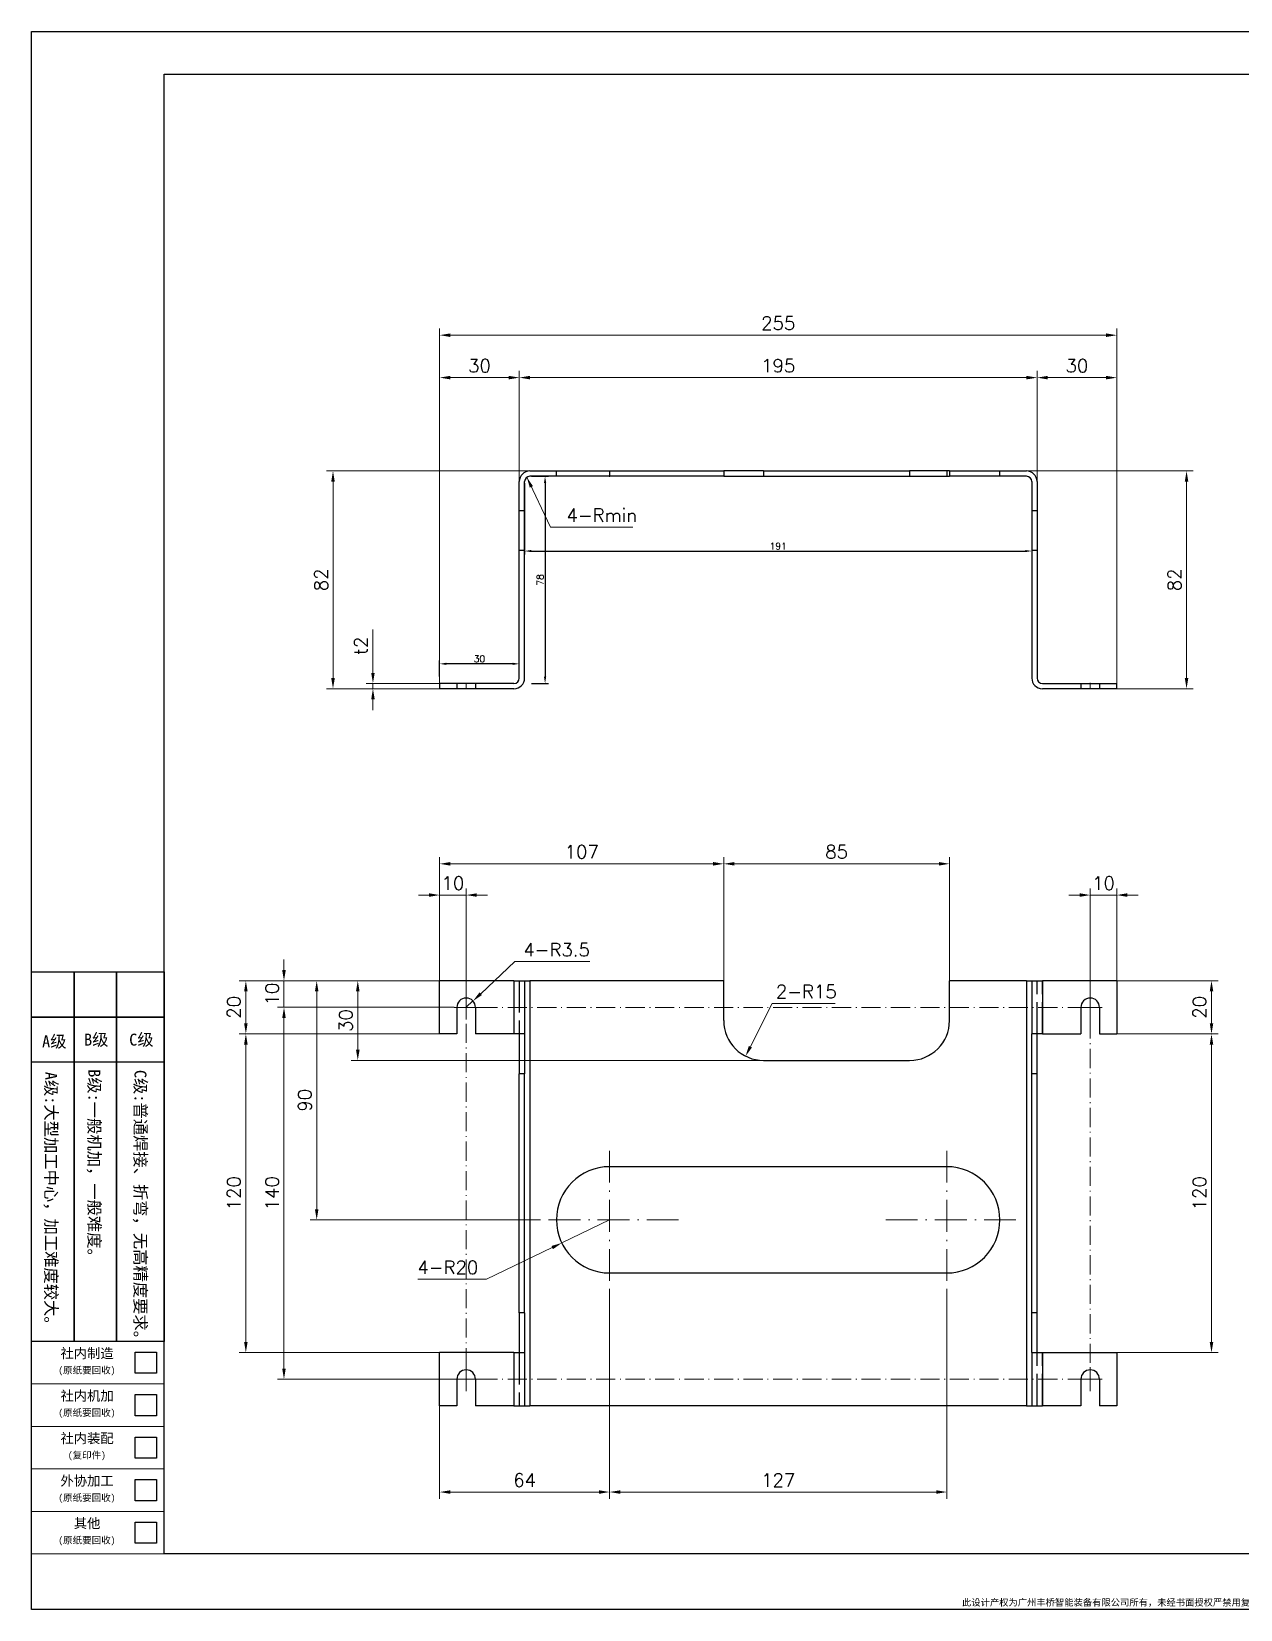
# Model space of a CAD drawing. Header units: millimetres. Extents: x -162325 to -83245, y 277409 to 326486.
# Drawn here: x -162325 to -161870, y 298335 to 298929 of the extents above; entities that cross this region are included whole.
import ezdxf
from ezdxf.enums import TextEntityAlignment as Align

# ---------------------------------------------------------------- set-up
doc = ezdxf.new("R2010")
doc.units = ezdxf.units.MM
for name, pattern in [('CENTER2', [28.575, 19.05, -3.175, 3.175, -3.175]), ('DASHDOT', [18.5, 12, -3, 0.5, -3]), ('DASHED', [15, 12, -3]), ('DASHED2', [9.525, 6.35, -3.175])]:
    doc.linetypes.add(name, pattern=pattern)
for name, color, linetype, lineweight in [('A3', 3, 'Continuous', 20), ('中心线', 2, 'CENTER2', 13), ('图框', 7, 'Continuous', 20), ('尺寸线', 3, 'Continuous', 13), ('文字', 1, 'Continuous', 13), ('细实线', 4, 'Continuous', 25), ('虚线', 2, 'DASHED2', 25)]:
    doc.layers.add(name, color=color, linetype=linetype, lineweight=lineweight)
doc.styles.add('CH-1', font='')
doc.styles.get("Standard").update_dxf_attribs({"font": 'txt', "bigfont": 'gbcbig.shx'})
doc.styles.get('CH-1').set_extended_font_data('SimSun')
doc.dimstyles.new('ISO-25', dxfattribs={"dimtxt": 2.5, "dimasz": 2.5, "dimexe": 1.25, "dimexo": 0.625, "dimtad": 1, "dimtxsty": 'Standard', "dimcen": 2.5, "dimadec": 0, "dimazin": 0, "dimtfac": 1, "dimtmove": 0, "dimatfit": 3, "dimfxl": 0, "dimarcsym": 0})
doc.dimstyles.new('副本02', dxfattribs={"dimscale": 2, "dimtxt": 2.5, "dimasz": 2, "dimexe": 1.25, "dimexo": 0, "dimgap": 1, "dimtad": 1, "dimdsep": 46, "dimtxsty": 'Standard', "dimcen": 0.5, "dimclrd": 3, "dimclre": 3, "dimclrt": 1, "dimadec": 1, "dimazin": 2, "dimtfac": 1, "dimtmove": 0, "dimatfit": 3, "dimfxl": 0, "dimtolj": 1, "dimlwd": -1, "dimlwe": -1, "dimarcsym": 0})
doc.dimstyles.new('副本02$0', dxfattribs={"dimscale": 2, "dimtxt": 2.5, "dimasz": 2, "dimexe": 1.25, "dimexo": 0, "dimgap": 1, "dimtad": 1, "dimdsep": 46, "dimtxsty": 'Standard', "dimcen": 0.5, "dimclrd": 3, "dimclre": 3, "dimclrt": 1, "dimadec": 1, "dimazin": 2, "dimtfac": 1, "dimtmove": 0, "dimatfit": 3, "dimfxl": 0, "dimtolj": 1, "dimlwd": -1, "dimlwe": -1, "dimarcsym": 0})
doc.dimstyles.new('副本02$4', dxfattribs={"dimscale": 2, "dimtxt": 2.5, "dimasz": 2, "dimexe": 1.25, "dimexo": 0, "dimgap": 1, "dimtad": 1, "dimtih": 1, "dimtoh": 1, "dimdsep": 46, "dimtxsty": 'Standard', "dimcen": 0.5, "dimclrd": 3, "dimclre": 3, "dimclrt": 1, "dimadec": 1, "dimazin": 2, "dimtfac": 1, "dimtmove": 0, "dimatfit": 3, "dimfxl": 0, "dimtolj": 1, "dimlwd": -1, "dimlwe": -1, "dimarcsym": 0})

# ---------------------------------------------------------------- blocks, each defined once
blk = doc.blocks.new('A$C2CD672AE')
for p, q in [((-218.5, -289), (-218.5, 8)), ((-218.5, 8), (201.5, 8)), ((201.5, 8), (201.5, -289)), ((-193.5, 0), (193.5, 0)), ((-193.5, -278.55), (-193.5, 0)), ((69.95, -16.21), (69.95, 0)), ((69.95, 0), (181.5, 0)), ((69.95, 0), (181.5, 0)), ((69.95, 0), (181.5, 0)), ((69.95, 0), (181.5, 0)), ((75.02, 0), (75.02, -16.21)), ((154.5, 0), (154.5, -16.21)), ((154.5, 0), (154.5, -16.21)), ((154.5, 0), (154.5, -16.21)), ((154.5, 0), (154.5, -16.21)), ((154.5, 0), (154.5, -16.21)), ((169.5, 0), (169.5, -16.21)), ((169.5, 0), (169.5, -16.21)), ((169.5, 0), (169.5, -16.21)), ((169.5, 0), (169.5, -16.21)), ((169.5, 0), (169.5, -16.21)), ((181.5, 0), (181.5, -16.21)), ((181.5, 0), (181.5, -16.21)), ((181.5, 0), (181.5, -16.21)), ((181.5, 0), (181.5, -16.21)), ((181.5, 0), (181.5, -16.21)), ((193.5, 0), (193.5, -278.55)), ((69.95, -11.14), (72.49, -6.07)), ((69.95, -6.07), (181.5, -6.07)), ((69.95, -6.07), (181.5, -6.07)), ((69.95, -6.07), (181.5, -6.07)), ((69.95, -6.07), (181.5, -6.07)), ((72.49, -6.07), (75.02, -11.14)), ((181.5, -6.07), (193.5, -6.07)), ((181.5, -6.07), (193.5, -6.07)), ((181.5, -6.07), (193.5, -6.07)), ((181.5, -6.07), (193.5, -6.07)), ((69.95, -16.21), (72.49, -11.14)), ((69.95, -11.14), (181.5, -11.14)), ((69.95, -11.14), (181.5, -11.14)), ((69.95, -11.14), (181.5, -11.14)), ((69.95, -11.14), (181.5, -11.14)), ((72.49, -11.14), (75.02, -16.21)), ((69.95, -16.21), (193.5, -16.21)), ((193.5, -16.21), (69.95, -16.21)), ((69.95, -16.21), (193.5, -16.21)), ((193.5, -278.55), (-193.5, -278.55)), ((201.5, -289), (-218.5, -289))]:
    blk.add_line(p, q)
at = {"style": 'CH-1'}
for s, height, p in [('No.', 1.775, (72.85, -3.33)), ('设 变 内 容', 1.775, (116.34, -1.91)), ('日 期', 1.775, (161.67, -2.16)), ('变更者', 1.775, (175.88, -2.16)), ('锐角除去', 1.775, (187.88, -1.63)), ('REVISION', 1.775, (116.61, -4.62)), ('DATE', 1.775, (162.09, -4.87)), ('REVR', 1.775, (176.3, -4.87)), ('1', 2.03, (72.4, -8.84)), ('C0.5', 1.775, (187.88, -11.03)), ('2', 2.03, (72.4, -14.39))]:
    blk.add_text(s, height=height, dxfattribs=at).set_placement(p, align=Align.MIDDLE)
at = {"style": 'CH-1', "width": 0.7}
blk.add_text('ACUTE ANGLE', height=1.7746, dxfattribs=at).set_placement((187.88, -4.69), align=Align.MIDDLE)
at = {"char_height": 1.25}
for s, insert, width, attachment_point in [('{\\Ftxt,@extfont2|c134;FQM-ER-GL-90A(A3)}', (183.75, 6), 39, 5), ('{\\fSimSun|b1|i0|c134|p2;此设计产权为广州丰桥智能装备有限公司所有，未经书面授权严禁用复制、拍照等方式向第三方泄露，违者必究!}', (0, -288.5), 387, 8)]:
    blk.add_mtext(s, dxfattribs=dict(at, insert=insert, width=width, attachment_point=attachment_point))
blk = doc.blocks.new('fenlei')
at = {"layer": '图框'}
for points in [[(-25, 32), (0, 32), (0, 40), (-25, 40)], [(-25, 24), (0, 24), (0, 32), (-25, 32)], [(-25, 16), (0, 16), (0, 24), (-25, 24)], [(-25, 8), (0, 8), (0, 16), (-25, 16)], [(-25, 0), (0, 0), (0, 8), (-25, 8)]]:
    blk.add_lwpolyline(points, close=True, dxfattribs=at)
at = {"layer": '细实线'}
for points in [[(-5.5, 38), (-1.5, 38), (-1.5, 34), (-5.5, 34)], [(-5.5, 30), (-1.5, 30), (-1.5, 26), (-5.5, 26)], [(-5.5, 22), (-1.5, 22), (-1.5, 18), (-5.5, 18)], [(-5.5, 14), (-1.5, 14), (-1.5, 10), (-5.5, 10)], [(-5.5, 6), (-1.5, 6), (-1.5, 2), (-5.5, 2)]]:
    blk.add_lwpolyline(points, close=True, dxfattribs=at)
at = {"style": 'CH-1'}
for s, height, p in [('社内制造', 1.836, (-14.54, 37.8)), ('(原纸要回收)', 1.285, (-14.58, 34.52)), ('社内机加', 1.836, (-14.54, 29.8)), ('(原纸要回收)', 1.285, (-14.58, 26.52)), ('社内装配', 1.836, (-14.54, 21.8)), ('(复印件)', 1.285, (-14.58, 18.52)), ('外协加工', 1.836, (-14.54, 13.8)), ('(原纸要回收)', 1.285, (-14.58, 10.52)), ('其他', 1.836, (-14.54, 5.8)), ('(原纸要回收)', 1.285, (-14.58, 2.52))]:
    blk.add_text(s, height=height, dxfattribs=at).set_placement(p, align=Align.MIDDLE)
blk = doc.blocks.new('机加分类')
at = {"layer": '细实线'}
for p, q in [((-94, -8.5), (-94, 0)), ((-94, 0), (-86, 0)), ((-86, -8.5), (-86, 0)), ((-86, 0), (-78, 0)), ((-86, 0), (-86, -8.5)), ((-78, -8.5), (-78, 0)), ((-78, 0), (-69, 0)), ((-78, 0), (-78, -8.5)), ((-69, 0), (-69, -8.5)), ((-86, -8.5), (-94, -8.5)), ((-94, -17), (-94, -8.5)), ((-94, -8.5), (-86, -8.5)), ((-78, -8.5), (-86, -8.5)), ((-86, -17), (-86, -8.5)), ((-86, -8.5), (-78, -8.5)), ((-86, -8.5), (-86, -17)), ((-69, -8.5), (-78, -8.5)), ((-78, -17), (-78, -8.5)), ((-78, -8.5), (-69, -8.5)), ((-78, -8.5), (-78, -17)), ((-69, -8.5), (-69, -17)), ((-86, -17), (-94, -17)), ((-94, -69.55), (-94, -17)), ((-78, -17), (-86, -17)), ((-86, -69.55), (-86, -17)), ((-86, -17), (-86, -69.55)), ((-69, -17), (-78, -17)), ((-78, -69.55), (-78, -17)), ((-78, -17), (-78, -69.55)), ((-69, -17), (-69, -69.55)), ((-86, -69.55), (-94, -69.55)), ((-78, -69.55), (-86, -69.55)), ((-69, -69.55), (-78, -69.55))]:
    blk.add_line(p, q, dxfattribs=at)
at = {"layer": '文字', "color": 1, "linetype": 'Continuous', "style": 'CH-1'}
blk.add_text('A级', height=2.25, dxfattribs=at).set_placement((-89.72, -14.22, -250.08), align=Align.CENTER)
for s, p in [('B级', (-81.81, -12.71, -250.08)), ('C级', (-73.31, -12.71, -250.08))]:
    blk.add_text(s, height=2.25, dxfattribs=at).set_placement(p, align=Align.MIDDLE)
for s, p in [('A级:大型加工中心，加工难度较大。', (-90.3, -43.36)), ('B级:一般机加，一般难度。', (-82.16, -36.72)), ('C级:普通焊接、折弯，无高精度要求。', (-73.47, -44.53))]:
    blk.add_text(s, height=2.25, rotation=270, dxfattribs=at).set_placement(p, align=Align.MIDDLE)
blk = doc.blocks.new('1：1横')
for name, p in [('A$C2CD672AE', (-8412.44, 515.87)), ('机加分类', (-8536.94, 346.87)), ('fenlei', (-8605.94, 237.32))]:
    blk.add_blockref(name, p)
blk = doc.blocks.new('*D59')
at = {"layer": 'Defpoints', "color": 0, "transparency": 16777216}
for p in [(-162211.9, 298763.78), (-162137.74, 298763.78), (-162171.74, 298681.78)]:
    blk.add_point(p, dxfattribs=at)
at = {"layer": '尺寸线', "color": 3, "transparency": 16777216}
for p, q in [((-162137.74, 298763.78), (-162214.4, 298763.78)), ((-162211.9, 298685.78), (-162211.9, 298759.78)), ((-162171.74, 298681.78), (-162214.4, 298681.78))]:
    blk.add_line(p, q, dxfattribs=at)
for points in [[(-162212.57, 298759.78), (-162211.23, 298759.78), (-162211.9, 298763.78)], [(-162212.57, 298685.78), (-162211.23, 298685.78), (-162211.9, 298681.78)]]:
    blk.add_solid(points, dxfattribs=at)
at = {"layer": '尺寸线', "color": 1, "transparency": 16777216, "insert": (-162216.4, 298722.78), "char_height": 5, "attachment_point": 5, "rotation": 90}
blk.add_mtext('\\A1;82', dxfattribs=at)
blk = doc.blocks.new('*D60')
at = {"layer": 'Defpoints', "color": 0, "transparency": 16777216}
for p in [(-162141.74, 298798.91), (-162141.74, 298759.78), (-162171.74, 298683.78)]:
    blk.add_point(p, dxfattribs=at)
at = {"layer": '尺寸线', "color": 3, "transparency": 16777216}
for p, q in [((-162171.74, 298683.78), (-162171.74, 298801.41)), ((-162141.74, 298759.78), (-162141.74, 298801.41)), ((-162167.74, 298798.91), (-162145.74, 298798.91))]:
    blk.add_line(p, q, dxfattribs=at)
for points in [[(-162167.74, 298799.58), (-162167.74, 298798.25), (-162171.74, 298798.91)], [(-162145.74, 298799.58), (-162145.74, 298798.25), (-162141.74, 298798.91)]]:
    blk.add_solid(points, dxfattribs=at)
at = {"layer": '尺寸线', "color": 1, "transparency": 16777216, "insert": (-162156.74, 298803.41), "char_height": 5, "attachment_point": 5}
blk.add_mtext('\\A1;30', dxfattribs=at)
blk = doc.blocks.new('*D61')
at = {"layer": 'Defpoints', "color": 0, "transparency": 16777216}
for p in [(-161946.74, 298798.91), (-162141.74, 298759.78), (-161946.74, 298759.78)]:
    blk.add_point(p, dxfattribs=at)
at = {"layer": '尺寸线', "color": 3, "transparency": 16777216}
for p, q in [((-162141.74, 298759.78), (-162141.74, 298801.41)), ((-161946.74, 298759.78), (-161946.74, 298801.41)), ((-162137.74, 298798.91), (-161950.74, 298798.91))]:
    blk.add_line(p, q, dxfattribs=at)
for points in [[(-162137.74, 298799.58), (-162137.74, 298798.25), (-162141.74, 298798.91)], [(-161950.74, 298799.58), (-161950.74, 298798.25), (-161946.74, 298798.91)]]:
    blk.add_solid(points, dxfattribs=at)
at = {"layer": '尺寸线', "color": 1, "transparency": 16777216, "insert": (-162044.24, 298803.41), "char_height": 5, "attachment_point": 5}
blk.add_mtext('\\A1;195', dxfattribs=at)
blk = doc.blocks.new('*D62')
at = {"layer": 'Defpoints', "color": 0, "transparency": 16777216}
for p in [(-161916.74, 298798.91), (-161946.74, 298759.78), (-161916.74, 298683.78)]:
    blk.add_point(p, dxfattribs=at)
at = {"layer": '尺寸线', "color": 3, "transparency": 16777216}
for p, q in [((-161946.74, 298759.78), (-161946.74, 298801.41)), ((-161916.74, 298683.78), (-161916.74, 298801.41)), ((-161942.74, 298798.91), (-161920.74, 298798.91))]:
    blk.add_line(p, q, dxfattribs=at)
for points in [[(-161942.74, 298799.58), (-161942.74, 298798.25), (-161946.74, 298798.91)], [(-161920.74, 298799.58), (-161920.74, 298798.25), (-161916.74, 298798.91)]]:
    blk.add_solid(points, dxfattribs=at)
at = {"layer": '尺寸线', "color": 1, "transparency": 16777216, "insert": (-161931.74, 298803.41), "char_height": 5, "attachment_point": 5}
blk.add_mtext('\\A1;30', dxfattribs=at)
blk = doc.blocks.new('*D63')
at = {"layer": 'Defpoints', "color": 0, "transparency": 16777216}
for p in [(-161950.74, 298763.78), (-161916.74, 298681.78), (-161890.46, 298681.78)]:
    blk.add_point(p, dxfattribs=at)
at = {"layer": '尺寸线', "color": 3, "transparency": 16777216}
for p, q in [((-161950.74, 298763.78), (-161887.96, 298763.78)), ((-161890.46, 298759.78), (-161890.46, 298685.78)), ((-161916.74, 298681.78), (-161887.96, 298681.78))]:
    blk.add_line(p, q, dxfattribs=at)
for points in [[(-161891.13, 298759.78), (-161889.8, 298759.78), (-161890.46, 298763.78)], [(-161891.13, 298685.78), (-161889.8, 298685.78), (-161890.46, 298681.78)]]:
    blk.add_solid(points, dxfattribs=at)
at = {"layer": '尺寸线', "color": 1, "transparency": 16777216, "insert": (-161894.96, 298722.78), "char_height": 5, "attachment_point": 5, "rotation": 90}
blk.add_mtext('\\A1;82', dxfattribs=at)
blk = doc.blocks.new('*D64')
at = {"layer": 'Defpoints', "color": 0, "transparency": 16777216}
for p in [(-162196.86, 298683.78), (-162171.74, 298683.78), (-162171.74, 298681.78)]:
    blk.add_point(p, dxfattribs=at)
at = {"layer": '尺寸线', "color": 3, "transparency": 16777216}
for p, q in [((-162196.86, 298687.78), (-162196.86, 298704.11)), ((-162171.74, 298683.78), (-162199.36, 298683.78)), ((-162171.74, 298681.78), (-162199.36, 298681.78)), ((-162196.86, 298681.78), (-162196.86, 298683.78)), ((-162196.86, 298677.78), (-162196.86, 298673.78))]:
    blk.add_line(p, q, dxfattribs=at)
for points in [[(-162197.52, 298687.78), (-162196.19, 298687.78), (-162196.86, 298683.78)], [(-162197.52, 298677.78), (-162196.19, 298677.78), (-162196.86, 298681.78)]]:
    blk.add_solid(points, dxfattribs=at)
at = {"layer": '尺寸线', "color": 1, "transparency": 16777216, "insert": (-162201.36, 298697.95), "char_height": 5, "attachment_point": 5, "rotation": 90}
blk.add_mtext('\\A1;t2', dxfattribs=at)
blk = doc.blocks.new('*D68')
at = {"layer": 'Defpoints', "color": 0, "transparency": 16777216}
for p in [(-161916.74, 298814.89), (-162171.74, 298683.78), (-161916.74, 298683.78)]:
    blk.add_point(p, dxfattribs=at)
at = {"layer": '尺寸线', "color": 3, "transparency": 16777216}
for p, q in [((-162171.74, 298683.78), (-162171.74, 298817.39)), ((-162167.74, 298814.89), (-161920.74, 298814.89)), ((-161916.74, 298683.78), (-161916.74, 298817.39))]:
    blk.add_line(p, q, dxfattribs=at)
for points in [[(-162167.74, 298815.55), (-162167.74, 298814.22), (-162171.74, 298814.89)], [(-161920.74, 298815.55), (-161920.74, 298814.22), (-161916.74, 298814.89)]]:
    blk.add_solid(points, dxfattribs=at)
at = {"layer": '尺寸线', "color": 1, "transparency": 16777216, "insert": (-162044.24, 298819.39), "char_height": 5, "attachment_point": 5}
blk.add_mtext('\\A1;255', dxfattribs=at)
blk = doc.blocks.new('*D71')
at = {"layer": 'Defpoints', "color": 0, "transparency": 16777216}
for p in [(-162244.72, 298571.86), (-162171.74, 298571.86), (-162171.74, 298551.86)]:
    blk.add_point(p, dxfattribs=at)
at = {"layer": '尺寸线', "color": 3, "transparency": 16777216}
for p, q in [((-162171.74, 298571.86), (-162247.22, 298571.86)), ((-162244.72, 298555.86), (-162244.72, 298567.86)), ((-162171.74, 298551.86), (-162247.22, 298551.86))]:
    blk.add_line(p, q, dxfattribs=at)
for points in [[(-162245.38, 298567.86), (-162244.05, 298567.86), (-162244.72, 298571.86)], [(-162245.38, 298555.86), (-162244.05, 298555.86), (-162244.72, 298551.86)]]:
    blk.add_solid(points, dxfattribs=at)
at = {"layer": '尺寸线', "color": 1, "transparency": 16777216, "insert": (-162249.22, 298561.86), "char_height": 5, "attachment_point": 5, "rotation": 90}
blk.add_mtext('\\A1;20', dxfattribs=at)
blk = doc.blocks.new('*D72')
at = {"layer": 'Defpoints', "color": 0, "transparency": 16777216}
for p in [(-162171.74, 298551.86), (-162244.72, 298431.86), (-162171.74, 298431.86)]:
    blk.add_point(p, dxfattribs=at)
at = {"layer": '尺寸线', "color": 3, "transparency": 16777216}
for p, q in [((-162171.74, 298551.86), (-162247.22, 298551.86)), ((-162244.72, 298547.86), (-162244.72, 298435.86)), ((-162171.74, 298431.86), (-162247.22, 298431.86))]:
    blk.add_line(p, q, dxfattribs=at)
for points in [[(-162245.38, 298547.86), (-162244.05, 298547.86), (-162244.72, 298551.86)], [(-162245.38, 298435.86), (-162244.05, 298435.86), (-162244.72, 298431.86)]]:
    blk.add_solid(points, dxfattribs=at)
at = {"layer": '尺寸线', "color": 1, "transparency": 16777216, "insert": (-162249.22, 298491.86), "char_height": 5, "attachment_point": 5, "rotation": 90}
blk.add_mtext('\\A1;120', dxfattribs=at)
blk = doc.blocks.new('*D73')
at = {"layer": 'Defpoints', "color": 0, "transparency": 16777216}
for p in [(-161916.74, 298571.86), (-161881.07, 298571.86), (-161916.74, 298551.86)]:
    blk.add_point(p, dxfattribs=at)
at = {"layer": '尺寸线', "color": 3, "transparency": 16777216}
for p, q in [((-161916.74, 298571.86), (-161878.57, 298571.86)), ((-161881.07, 298555.86), (-161881.07, 298567.86)), ((-161916.74, 298551.86), (-161878.57, 298551.86))]:
    blk.add_line(p, q, dxfattribs=at)
for points in [[(-161881.73, 298567.86), (-161880.4, 298567.86), (-161881.07, 298571.86)], [(-161881.73, 298555.86), (-161880.4, 298555.86), (-161881.07, 298551.86)]]:
    blk.add_solid(points, dxfattribs=at)
at = {"layer": '尺寸线', "color": 1, "transparency": 16777216, "insert": (-161885.57, 298561.86), "char_height": 5, "attachment_point": 5, "rotation": 90}
blk.add_mtext('\\A1;20', dxfattribs=at)
blk = doc.blocks.new('*D74')
at = {"layer": 'Defpoints', "color": 0, "transparency": 16777216}
for p in [(-161916.74, 298551.86), (-161916.74, 298431.86), (-161881.07, 298431.86)]:
    blk.add_point(p, dxfattribs=at)
at = {"layer": '尺寸线', "color": 3, "transparency": 16777216}
for p, q in [((-161916.74, 298551.86), (-161878.57, 298551.86)), ((-161881.07, 298547.86), (-161881.07, 298435.86)), ((-161916.74, 298431.86), (-161878.57, 298431.86))]:
    blk.add_line(p, q, dxfattribs=at)
for points in [[(-161881.73, 298547.86), (-161880.4, 298547.86), (-161881.07, 298551.86)], [(-161881.73, 298435.86), (-161880.4, 298435.86), (-161881.07, 298431.86)]]:
    blk.add_solid(points, dxfattribs=at)
at = {"layer": '尺寸线', "color": 1, "transparency": 16777216, "insert": (-161885.57, 298491.86), "char_height": 5, "attachment_point": 5, "rotation": 90}
blk.add_mtext('\\A1;120', dxfattribs=at)
blk = doc.blocks.new('*D75')
at = {"layer": 'Defpoints', "color": 0, "transparency": 16777216}
for p in [(-162064.74, 298615.88), (-162171.74, 298571.86), (-162064.74, 298571.86)]:
    blk.add_point(p, dxfattribs=at)
at = {"layer": '尺寸线', "color": 3, "transparency": 16777216}
for p, q in [((-162171.74, 298571.86), (-162171.74, 298618.38)), ((-162167.74, 298615.88), (-162068.74, 298615.88)), ((-162064.74, 298571.86), (-162064.74, 298618.38))]:
    blk.add_line(p, q, dxfattribs=at)
for points in [[(-162167.74, 298616.55), (-162167.74, 298615.22), (-162171.74, 298615.88)], [(-162068.74, 298616.55), (-162068.74, 298615.22), (-162064.74, 298615.88)]]:
    blk.add_solid(points, dxfattribs=at)
at = {"layer": '尺寸线', "color": 1, "transparency": 16777216, "insert": (-162118.24, 298620.38), "char_height": 5, "attachment_point": 5}
blk.add_mtext('\\A1;107', dxfattribs=at)
blk = doc.blocks.new('*D76')
at = {"layer": 'Defpoints', "color": 0, "transparency": 16777216}
for p in [(-161979.74, 298615.88), (-162064.74, 298571.86), (-161979.74, 298571.86)]:
    blk.add_point(p, dxfattribs=at)
at = {"layer": '尺寸线', "color": 3, "transparency": 16777216}
for p, q in [((-162064.74, 298571.86), (-162064.74, 298618.38)), ((-162060.74, 298615.88), (-161983.74, 298615.88)), ((-161979.74, 298571.86), (-161979.74, 298618.38))]:
    blk.add_line(p, q, dxfattribs=at)
for points in [[(-162060.74, 298616.55), (-162060.74, 298615.22), (-162064.74, 298615.88)], [(-161983.74, 298616.55), (-161983.74, 298615.22), (-161979.74, 298615.88)]]:
    blk.add_solid(points, dxfattribs=at)
at = {"layer": '尺寸线', "color": 1, "transparency": 16777216, "insert": (-162022.24, 298620.38), "char_height": 5, "attachment_point": 5}
blk.add_mtext('\\A1;85', dxfattribs=at)
blk = doc.blocks.new('*D77')
at = {"layer": 'Defpoints', "color": 0, "transparency": 16777216}
for p in [(-162171.74, 298571.86), (-162202.57, 298541.86), (-162049.74, 298541.86)]:
    blk.add_point(p, dxfattribs=at)
at = {"layer": '尺寸线', "color": 3, "transparency": 16777216}
for p, q in [((-162171.74, 298571.86), (-162205.07, 298571.86)), ((-162202.57, 298567.86), (-162202.57, 298545.86)), ((-162049.74, 298541.86), (-162205.07, 298541.86))]:
    blk.add_line(p, q, dxfattribs=at)
for points in [[(-162203.24, 298567.86), (-162201.9, 298567.86), (-162202.57, 298571.86)], [(-162203.24, 298545.86), (-162201.9, 298545.86), (-162202.57, 298541.86)]]:
    blk.add_solid(points, dxfattribs=at)
at = {"layer": '尺寸线', "color": 1, "transparency": 16777216, "insert": (-162207.07, 298556.86), "char_height": 5, "attachment_point": 5, "rotation": 90}
blk.add_mtext('\\A1;30', dxfattribs=at)
blk = doc.blocks.new('*D78')
at = {"layer": 'Defpoints', "color": 0, "transparency": 16777216}
for p in [(-162049.74, 298556.86), (-162056.53, 298543.48)]:
    blk.add_point(p, dxfattribs=at)
at = {"layer": '尺寸线', "color": 3, "transparency": 16777216}
for p, q in [((-162046.49, 298563.27), (-162054.72, 298547.05)), ((-162022.82, 298563.27), (-162046.49, 298563.27))]:
    blk.add_line(p, q, dxfattribs=at)
blk.add_solid([(-162055.31, 298547.35), (-162054.12, 298546.74), (-162056.53, 298543.48)], dxfattribs=at)
at = {"layer": '尺寸线', "color": 1, "transparency": 16777216, "insert": (-162033.66, 298567.77), "char_height": 5, "attachment_point": 5}
blk.add_mtext('\\A1;2-R15', dxfattribs=at)
blk = doc.blocks.new('*D79')
at = {"layer": 'Defpoints', "color": 0, "transparency": 16777216}
for p in [(-162107.74, 298481.86), (-162125.75, 298473.15)]:
    blk.add_point(p, dxfattribs=at)
at = {"layer": '尺寸线', "color": 3, "transparency": 16777216}
for p, q in [((-162107.74, 298481.86), (-162125.75, 298473.15)), ((-162154.08, 298459.47), (-162129.35, 298471.41)), ((-162179.9, 298459.47), (-162154.08, 298459.47))]:
    blk.add_line(p, q, dxfattribs=at)
blk.add_solid([(-162129.64, 298472.01), (-162129.06, 298470.81), (-162125.75, 298473.15)], dxfattribs=at)
at = {"layer": '尺寸线', "color": 1, "transparency": 16777216, "insert": (-162168.65, 298463.97), "char_height": 5, "attachment_point": 5}
blk.add_mtext('\\A1;4-R20', dxfattribs=at)
blk = doc.blocks.new('*D80')
at = {"layer": 'Defpoints', "color": 0, "transparency": 16777216}
for p in [(-162107.74, 298455.86), (-162171.74, 298411.86), (-162107.74, 298379.39)]:
    blk.add_point(p, dxfattribs=at)
at = {"layer": '尺寸线', "color": 3, "transparency": 16777216}
for p, q in [((-162107.74, 298455.86), (-162107.74, 298376.89)), ((-162171.74, 298411.86), (-162171.74, 298376.89)), ((-162167.74, 298379.39), (-162111.74, 298379.39))]:
    blk.add_line(p, q, dxfattribs=at)
for points in [[(-162167.74, 298380.05), (-162167.74, 298378.72), (-162171.74, 298379.39)], [(-162111.74, 298380.05), (-162111.74, 298378.72), (-162107.74, 298379.39)]]:
    blk.add_solid(points, dxfattribs=at)
at = {"layer": '尺寸线', "color": 1, "transparency": 16777216, "insert": (-162139.74, 298383.89), "char_height": 5, "attachment_point": 5}
blk.add_mtext('\\A1;64', dxfattribs=at)
blk = doc.blocks.new('*D81')
at = {"layer": 'Defpoints', "color": 0, "transparency": 16777216}
for p in [(-162107.74, 298455.86), (-161980.74, 298455.86), (-161980.74, 298379.39)]:
    blk.add_point(p, dxfattribs=at)
at = {"layer": '尺寸线', "color": 3, "transparency": 16777216}
for p, q in [((-162107.74, 298455.86), (-162107.74, 298376.89)), ((-161980.74, 298455.86), (-161980.74, 298376.89)), ((-162103.74, 298379.39), (-161984.74, 298379.39))]:
    blk.add_line(p, q, dxfattribs=at)
for points in [[(-162103.74, 298380.05), (-162103.74, 298378.72), (-162107.74, 298379.39)], [(-161984.74, 298380.05), (-161984.74, 298378.72), (-161980.74, 298379.39)]]:
    blk.add_solid(points, dxfattribs=at)
at = {"layer": '尺寸线', "color": 1, "transparency": 16777216, "insert": (-162044.24, 298383.89), "char_height": 5, "attachment_point": 5}
blk.add_mtext('\\A1;127', dxfattribs=at)
blk = doc.blocks.new('*D82')
at = {"layer": 'Defpoints', "color": 0, "transparency": 16777216}
for p in [(-162218.04, 298571.86), (-162171.74, 298571.86), (-162133.74, 298481.86)]:
    blk.add_point(p, dxfattribs=at)
at = {"layer": '尺寸线', "color": 3, "transparency": 16777216}
for p, q in [((-162171.74, 298571.86), (-162220.54, 298571.86)), ((-162218.04, 298485.86), (-162218.04, 298567.86)), ((-162133.74, 298481.86), (-162220.54, 298481.86))]:
    blk.add_line(p, q, dxfattribs=at)
for points in [[(-162218.71, 298567.86), (-162217.38, 298567.86), (-162218.04, 298571.86)], [(-162218.71, 298485.86), (-162217.38, 298485.86), (-162218.04, 298481.86)]]:
    blk.add_solid(points, dxfattribs=at)
at = {"layer": '尺寸线', "color": 1, "transparency": 16777216, "insert": (-162222.54, 298526.86), "char_height": 5, "attachment_point": 5, "rotation": 90}
blk.add_mtext('\\A1;90', dxfattribs=at)
blk = doc.blocks.new('*D83')
at = {"layer": 'Defpoints', "color": 0, "transparency": 16777216}
for p in [(-162230.36, 298571.86), (-162171.74, 298571.86), (-162166.29, 298561.86)]:
    blk.add_point(p, dxfattribs=at)
at = {"layer": '尺寸线', "color": 3, "transparency": 16777216}
for p, q in [((-162230.36, 298575.86), (-162230.36, 298579.86)), ((-162171.74, 298571.86), (-162232.86, 298571.86)), ((-162230.36, 298561.86), (-162230.36, 298571.86)), ((-162166.29, 298561.86), (-162232.86, 298561.86)), ((-162230.36, 298557.86), (-162230.36, 298553.86))]:
    blk.add_line(p, q, dxfattribs=at)
for points in [[(-162231.03, 298575.86), (-162229.7, 298575.86), (-162230.36, 298571.86)], [(-162231.03, 298557.86), (-162229.7, 298557.86), (-162230.36, 298561.86)]]:
    blk.add_solid(points, dxfattribs=at)
at = {"layer": '尺寸线', "color": 1, "transparency": 16777216, "insert": (-162234.86, 298566.86), "char_height": 5, "attachment_point": 5, "rotation": 90}
blk.add_mtext('\\A1;10', dxfattribs=at)
blk = doc.blocks.new('*D84')
at = {"layer": 'Defpoints', "color": 0, "transparency": 16777216}
for p in [(-162166.29, 298561.86), (-162230.36, 298421.86), (-162166.29, 298421.86)]:
    blk.add_point(p, dxfattribs=at)
at = {"layer": '尺寸线', "color": 3, "transparency": 16777216}
for p, q in [((-162166.29, 298561.86), (-162232.86, 298561.86)), ((-162230.36, 298557.86), (-162230.36, 298425.86)), ((-162166.29, 298421.86), (-162232.86, 298421.86))]:
    blk.add_line(p, q, dxfattribs=at)
for points in [[(-162231.03, 298557.86), (-162229.7, 298557.86), (-162230.36, 298561.86)], [(-162231.03, 298425.86), (-162229.7, 298425.86), (-162230.36, 298421.86)]]:
    blk.add_solid(points, dxfattribs=at)
at = {"layer": '尺寸线', "color": 1, "transparency": 16777216, "insert": (-162234.86, 298491.86), "char_height": 5, "attachment_point": 5, "rotation": 90}
blk.add_mtext('\\A1;140', dxfattribs=at)
blk = doc.blocks.new('*D85')
at = {"layer": 'Defpoints', "color": 0, "transparency": 16777216}
for p in [(-162161.74, 298604.12), (-162171.74, 298571.86), (-162161.74, 298566.41)]:
    blk.add_point(p, dxfattribs=at)
at = {"layer": '尺寸线', "color": 3, "transparency": 16777216}
for p, q in [((-162175.74, 298604.12), (-162179.74, 298604.12)), ((-162171.74, 298571.86), (-162171.74, 298606.62)), ((-162171.74, 298604.12), (-162161.74, 298604.12)), ((-162161.74, 298566.41), (-162161.74, 298606.62)), ((-162157.74, 298604.12), (-162153.74, 298604.12))]:
    blk.add_line(p, q, dxfattribs=at)
for points in [[(-162175.74, 298604.79), (-162175.74, 298603.46), (-162171.74, 298604.12)], [(-162157.74, 298604.79), (-162157.74, 298603.46), (-162161.74, 298604.12)]]:
    blk.add_solid(points, dxfattribs=at)
at = {"layer": '尺寸线', "color": 1, "transparency": 16777216, "insert": (-162166.74, 298608.62), "char_height": 5, "attachment_point": 5}
blk.add_mtext('\\A1;10', dxfattribs=at)
blk = doc.blocks.new('*D86')
at = {"layer": 'Defpoints', "color": 0, "transparency": 16777216}
for p in [(-161916.74, 298604.12), (-161916.74, 298571.86), (-161926.74, 298566.41)]:
    blk.add_point(p, dxfattribs=at)
at = {"layer": '尺寸线', "color": 3, "transparency": 16777216}
for p, q in [((-161930.74, 298604.12), (-161934.74, 298604.12)), ((-161926.74, 298566.41), (-161926.74, 298606.62)), ((-161926.74, 298604.12), (-161916.74, 298604.12)), ((-161916.74, 298571.86), (-161916.74, 298606.62)), ((-161912.74, 298604.12), (-161908.74, 298604.12))]:
    blk.add_line(p, q, dxfattribs=at)
for points in [[(-161930.74, 298604.79), (-161930.74, 298603.46), (-161926.74, 298604.12)], [(-161912.74, 298604.79), (-161912.74, 298603.46), (-161916.74, 298604.12)]]:
    blk.add_solid(points, dxfattribs=at)
at = {"layer": '尺寸线', "color": 1, "transparency": 16777216, "insert": (-161921.74, 298608.62), "char_height": 5, "attachment_point": 5}
blk.add_mtext('\\A1;10', dxfattribs=at)
blk = doc.blocks.new('*D87')
at = {"layer": 'Defpoints', "color": 0, "transparency": 16777216}
for p in [(-162159.19, 298564.25), (-162161.74, 298561.86)]:
    blk.add_point(p, dxfattribs=at)
at = {"layer": '尺寸线', "color": 3, "transparency": 16777216}
for p, q in [((-162143.41, 298579.06), (-162156.27, 298566.99)), ((-162115.2, 298579.06), (-162143.41, 298579.06)), ((-162161.74, 298561.86), (-162159.19, 298564.25))]:
    blk.add_line(p, q, dxfattribs=at)
blk.add_solid([(-162156.73, 298567.47), (-162155.82, 298566.5), (-162159.19, 298564.25)], dxfattribs=at)
at = {"layer": '尺寸线', "color": 1, "transparency": 16777216, "insert": (-162127.7, 298583.56), "char_height": 5, "attachment_point": 5}
blk.add_mtext('\\A1;4-R3.5', dxfattribs=at)
blk = doc.blocks.new('*D663')
at = {"color": 0, "lineweight": -2, "transparency": 16777216}
for p, q in [((-162171.74, 298686.4), (-162171.74, 298692.42)), ((-162144.24, 298691.17), (-162169.24, 298691.17)), ((-162141.74, 298686.4), (-162141.74, 298692.42))]:
    blk.add_line(p, q, dxfattribs=at)
at = {"color": 0, "transparency": 16777216}
for points in [[(-162169.24, 298691.59), (-162169.24, 298690.75), (-162171.74, 298691.17)], [(-162144.24, 298691.59), (-162144.24, 298690.75), (-162141.74, 298691.17)]]:
    blk.add_solid(points, dxfattribs=at)
at = {"layer": 'Defpoints', "color": 0, "transparency": 16777216}
for p in [(-162171.74, 298691.17), (-162171.74, 298685.78), (-162141.74, 298685.78)]:
    blk.add_point(p, dxfattribs=at)
at = {"color": 0, "transparency": 16777216, "insert": (-162156.74, 298693.05), "char_height": 2.5, "attachment_point": 5}
blk.add_mtext('30', dxfattribs=at)
blk = doc.blocks.new('*D664')
at = {"color": 0, "lineweight": -2, "transparency": 16777216}
for p, q in [((-162137.12, 298761.78), (-162130.79, 298761.78)), ((-162132.04, 298759.28), (-162132.04, 298686.28)), ((-162137.12, 298683.78), (-162130.79, 298683.78))]:
    blk.add_line(p, q, dxfattribs=at)
at = {"color": 0, "transparency": 16777216}
for points in [[(-162132.46, 298759.28), (-162131.62, 298759.28), (-162132.04, 298761.78)], [(-162132.46, 298686.28), (-162131.62, 298686.28), (-162132.04, 298683.78)]]:
    blk.add_solid(points, dxfattribs=at)
at = {"layer": 'Defpoints', "color": 0, "transparency": 16777216}
for p in [(-162137.74, 298761.78), (-162137.74, 298683.78), (-162132.04, 298683.78)]:
    blk.add_point(p, dxfattribs=at)
at = {"color": 0, "transparency": 16777216, "insert": (-162133.91, 298722.78), "char_height": 2.5, "attachment_point": 5, "rotation": 90}
blk.add_mtext('78', dxfattribs=at)
blk = doc.blocks.new('*D665')
at = {"color": 0, "lineweight": -2, "transparency": 16777216}
for p, q in [((-162139.74, 298759.15), (-162139.74, 298732.38)), ((-161948.74, 298759.15), (-161948.74, 298732.38)), ((-162137.24, 298733.63), (-161951.24, 298733.63))]:
    blk.add_line(p, q, dxfattribs=at)
at = {"color": 0, "transparency": 16777216}
for points in [[(-162137.24, 298734.04), (-162137.24, 298733.21), (-162139.74, 298733.63)], [(-161951.24, 298734.04), (-161951.24, 298733.21), (-161948.74, 298733.63)]]:
    blk.add_solid(points, dxfattribs=at)
at = {"layer": 'Defpoints', "color": 0, "transparency": 16777216}
for p in [(-162139.74, 298759.78), (-161948.74, 298759.78), (-161948.74, 298733.63)]:
    blk.add_point(p, dxfattribs=at)
at = {"color": 0, "transparency": 16777216, "insert": (-162044.24, 298735.5), "char_height": 2.5, "attachment_point": 5}
blk.add_mtext('191', dxfattribs=at)

msp = doc.modelspace()

# ---------------------------------------------------------------- linework, layer by layer
at = {"color": 7}
for p, q in [((-162141.743, 298685.778), (-162141.743, 298759.778)), ((-162139.743, 298685.778), (-162139.743, 298759.778)), ((-162137.743, 298763.778), (-162064.743, 298763.778)), ((-162064.743, 298761.778), (-162137.743, 298761.778)), ((-162049.743, 298763.778), (-162064.743, 298763.778)), ((-162064.743, 298763.778), (-162064.743, 298761.778)), ((-162064.743, 298761.778), (-162049.743, 298761.778)), ((-162049.743, 298763.778), (-161994.743, 298763.778)), ((-162049.743, 298763.778), (-162049.743, 298761.778)), ((-162049.743, 298761.778), (-161994.743, 298761.778)), ((-161979.743, 298763.778), (-161994.743, 298763.778)), ((-161994.743, 298763.778), (-161994.743, 298761.778)), ((-161994.743, 298761.778), (-161979.743, 298761.778)), ((-161979.743, 298763.778), (-161950.743, 298763.778)), ((-161979.743, 298763.778), (-161979.743, 298761.778)), ((-161950.743, 298761.778), (-161979.743, 298761.778)), ((-161948.743, 298759.778), (-161948.743, 298685.778)), ((-161946.743, 298759.778), (-161946.743, 298685.778)), ((-162143.743, 298683.778), (-162171.743, 298683.778)), ((-162171.743, 298683.778), (-162171.743, 298681.778)), ((-162143.743, 298681.778), (-162171.743, 298681.778)), ((-161944.743, 298683.778), (-161916.743, 298683.778)), ((-161916.743, 298681.778), (-161944.743, 298681.778)), ((-161916.743, 298681.778), (-161916.743, 298683.778)), ((-162143.743, 298571.856), (-162171.743, 298571.856)), ((-162171.743, 298551.856), (-162171.743, 298571.856)), ((-162143.743, 298571.856), (-162139.743, 298571.856)), ((-162143.743, 298571.856), (-162143.743, 298551.856)), ((-162139.743, 298571.856), (-162137.743, 298571.856)), ((-162139.743, 298571.856), (-162139.743, 298551.856)), ((-162064.743, 298571.856), (-162137.743, 298571.856)), ((-162137.743, 298571.856), (-162137.743, 298411.856)), ((-162064.743, 298556.856), (-162064.743, 298571.856)), ((-161950.743, 298571.856), (-161979.743, 298571.856)), ((-161979.743, 298556.856), (-161979.743, 298571.856)), ((-161950.743, 298571.856), (-161950.743, 298411.856)), ((-161950.743, 298571.856), (-161948.743, 298571.856)), ((-161948.743, 298571.856), (-161944.743, 298571.856)), ((-161948.743, 298571.856), (-161948.743, 298551.856)), ((-161916.743, 298571.856), (-161944.743, 298571.856)), ((-161944.743, 298571.856), (-161944.743, 298551.856)), ((-161916.743, 298571.856), (-161916.743, 298551.856)), ((-162165.243, 298561.856), (-162165.243, 298551.856)), ((-162158.243, 298561.856), (-162158.243, 298551.856)), ((-161930.243, 298561.856), (-161930.243, 298551.856)), ((-161923.243, 298561.856), (-161923.243, 298551.856)), ((-162165.243, 298551.856), (-162171.743, 298551.856)), ((-162143.743, 298551.856), (-162158.243, 298551.856)), ((-162139.743, 298551.856), (-162143.743, 298551.856)), ((-162141.743, 298551.856), (-162141.743, 298536.856)), ((-162139.743, 298551.856), (-162139.743, 298536.856)), ((-161948.743, 298536.856), (-161948.743, 298551.856)), ((-161944.743, 298551.856), (-161948.743, 298551.856)), ((-161946.743, 298536.856), (-161946.743, 298551.856)), ((-161944.743, 298551.856), (-161930.243, 298551.856)), ((-161923.243, 298551.856), (-161916.743, 298551.856)), ((-162049.743, 298541.856), (-161994.743, 298541.856)), ((-162139.743, 298536.856), (-162141.743, 298536.856)), ((-162141.743, 298446.856), (-162141.743, 298536.856)), ((-162139.743, 298446.856), (-162139.743, 298536.856)), ((-161946.743, 298536.856), (-161948.743, 298536.856)), ((-161948.743, 298446.856), (-161948.743, 298536.856)), ((-161946.743, 298446.856), (-161946.743, 298536.856)), ((-161980.743, 298501.856), (-162107.743, 298501.856)), ((-162107.743, 298461.856), (-161980.743, 298461.856)), ((-162139.743, 298446.856), (-162141.743, 298446.856)), ((-162141.743, 298446.856), (-162141.743, 298431.856)), ((-162139.743, 298446.856), (-162139.743, 298431.856)), ((-161948.743, 298431.856), (-161948.743, 298446.856)), ((-161946.743, 298446.856), (-161948.743, 298446.856)), ((-161946.743, 298431.856), (-161946.743, 298446.856)), ((-162143.743, 298431.856), (-162171.743, 298431.856)), ((-162171.743, 298411.856), (-162171.743, 298431.856)), ((-162143.743, 298431.856), (-162143.743, 298411.856)), ((-162143.743, 298431.856), (-162139.743, 298431.856)), ((-162139.743, 298431.856), (-162139.743, 298411.856)), ((-161948.743, 298431.856), (-161944.743, 298431.856)), ((-161948.743, 298431.856), (-161948.743, 298411.856)), ((-161944.743, 298431.856), (-161916.743, 298431.856)), ((-161944.743, 298431.856), (-161944.743, 298411.856)), ((-161916.743, 298431.856), (-161916.743, 298411.856)), ((-162165.243, 298421.856), (-162165.243, 298411.856)), ((-162158.243, 298421.856), (-162158.243, 298411.856)), ((-161930.243, 298421.856), (-161930.243, 298411.856)), ((-161923.243, 298421.856), (-161923.243, 298411.856)), ((-162165.243, 298411.856), (-162171.743, 298411.856)), ((-162143.743, 298411.856), (-162158.243, 298411.856)), ((-162143.743, 298411.856), (-162139.743, 298411.856)), ((-162139.743, 298411.856), (-162137.743, 298411.856)), ((-161950.743, 298411.856), (-162137.743, 298411.856)), ((-161950.743, 298411.856), (-161948.743, 298411.856)), ((-161948.743, 298411.856), (-161944.743, 298411.856)), ((-161930.243, 298411.856), (-161944.743, 298411.856)), ((-161916.743, 298411.856), (-161923.243, 298411.856))]:
    msp.add_line(p, q, dxfattribs=at)
at = {"color": 6, "linetype": 'DASHDOT', "lineweight": 13, "ltscale": 0.6}
for p, q in [((-162161.743, 298426.406), (-162161.743, 298557.306)), ((-162157.193, 298561.856), (-161931.293, 298561.856)), ((-161926.743, 298557.306), (-161926.743, 298426.406)), ((-162157.193, 298421.856), (-161931.293, 298421.856))]:
    msp.add_line(p, q, dxfattribs=at)
at = {"color": 7}
for centre, radius, start, end in [((-162137.743, 298759.778), 4, 90, 180), ((-162137.743, 298759.778), 2, 90, 180), ((-161950.743, 298759.778), 4, 0, 90), ((-161950.743, 298759.778), 2, 0, 90), ((-162143.743, 298685.778), 4, 270, 0), ((-162143.743, 298685.778), 2, 270, 0), ((-161944.743, 298685.778), 4, 180, 270), ((-161944.743, 298685.778), 2, 180, 270), ((-162161.743, 298561.856), 3.5, 0, 180), ((-161926.743, 298561.856), 3.5, 0, 180), ((-162049.743, 298556.856), 15, 180, 270), ((-161994.743, 298556.856), 15, 270, 0), ((-162107.743, 298481.856), 20, 90, 270), ((-161980.743, 298481.856), 20, 270, 90), ((-162161.743, 298421.856), 3.5, 0, 180), ((-161926.743, 298421.856), 3.5, 0, 180)]:
    msp.add_arc(centre, radius, start, end, dxfattribs=at)
at = {"layer": 'A3'}
msp.add_lwpolyline([(-162325.426, 298929.191), (-161485.426, 298929.191), (-161485.426, 298335.191), (-162325.426, 298335.191)], close=True, dxfattribs=at)
at = {"layer": '中心线', "linetype": 'DASHDOT'}
for p, q in [((-162107.743, 298761.578), (-162107.743, 298763.978)), ((-161980.743, 298761.578), (-161980.743, 298763.978)), ((-162161.743, 298681.578), (-162161.743, 298683.978)), ((-161926.743, 298681.578), (-161926.743, 298683.978)), ((-162161.743, 298566.406), (-162161.743, 298557.306)), ((-161926.743, 298566.406), (-161926.743, 298557.306)), ((-162157.193, 298561.856), (-162166.293, 298561.856)), ((-161922.193, 298561.856), (-161931.293, 298561.856)), ((-162107.743, 298507.856), (-162107.743, 298455.856)), ((-161980.743, 298507.856), (-161980.743, 298455.856)), ((-162081.743, 298481.856), (-162133.743, 298481.856)), ((-161954.743, 298481.856), (-162006.743, 298481.856)), ((-162161.743, 298426.406), (-162161.743, 298417.306)), ((-161926.743, 298426.406), (-161926.743, 298417.306)), ((-162157.193, 298421.856), (-162166.293, 298421.856)), ((-161922.193, 298421.856), (-161931.293, 298421.856))]:
    msp.add_line(p, q, dxfattribs=at)
at = {"layer": '虚线', "linetype": 'DASHED'}
for p, q in [((-162127.743, 298761.778), (-162127.743, 298763.778)), ((-162107.743, 298763.778), (-162107.743, 298761.778)), ((-162107.743, 298763.778), (-162107.743, 298761.778)), ((-161980.743, 298763.778), (-161980.743, 298761.778)), ((-161980.743, 298763.778), (-161980.743, 298761.778)), ((-161960.743, 298761.778), (-161960.743, 298763.778)), ((-162139.743, 298748.778), (-162141.743, 298748.778)), ((-161946.743, 298748.778), (-161948.743, 298748.778)), ((-162139.743, 298733.778), (-162141.743, 298733.778)), ((-162139.743, 298733.778), (-162141.743, 298733.778)), ((-161946.743, 298733.778), (-161948.743, 298733.778)), ((-161946.743, 298733.778), (-161948.743, 298733.778)), ((-162165.243, 298683.778), (-162165.243, 298681.778)), ((-162158.243, 298683.778), (-162158.243, 298681.778)), ((-161930.243, 298683.778), (-161930.243, 298681.778)), ((-161923.243, 298683.778), (-161923.243, 298681.778)), ((-162143.743, 298571.856), (-162143.743, 298551.856)), ((-162141.743, 298571.856), (-162141.743, 298551.856)), ((-162137.743, 298571.856), (-162137.743, 298411.856)), ((-161950.743, 298571.856), (-161950.743, 298411.856)), ((-161946.743, 298551.856), (-161946.743, 298571.856)), ((-161944.743, 298551.856), (-161944.743, 298571.856)), ((-162143.743, 298431.856), (-162143.743, 298411.856)), ((-162141.743, 298431.856), (-162141.743, 298411.856)), ((-161946.743, 298411.856), (-161946.743, 298431.856)), ((-161944.743, 298411.856), (-161944.743, 298431.856))]:
    msp.add_line(p, q, dxfattribs=at)

# ---------------------------------------------------------------- block references
at = {"color": 2, "xscale": 2, "yscale": 2, "zscale": 2}
msp.add_blockref('1：1横', (-145063.546, 297881.459), dxfattribs=at)

# ---------------------------------------------------------------- texts
at = {"layer": '尺寸线', "color": 1, "insert": (-162123.978, 298744.583), "char_height": 5, "attachment_point": 7}
msp.add_mtext('4-Rmin', dxfattribs=at)

# ---------------------------------------------------------------- dimensions: what is measured, and where the dimension line sits
for base, p1, p2, picture, middle in [((-161948.743, 298733.626), (-162139.743, 298759.778), (-161948.743, 298759.778), '*D665', (-162044.243, 298735.501)), ((-162171.743, 298691.17), (-162141.743, 298685.778), (-162171.743, 298685.778), '*D663', (-162156.743, 298693.045))]:
    dim = msp.add_linear_dim(base=base, p1=p1, p2=p2, dimstyle='ISO-25', override={"dimarcsym": 2})
    dim.commit()
    dim.dimension.update_dxf_attribs({"geometry": picture, "text_midpoint": middle})
dim = msp.add_linear_dim(base=(-162132.04, 298683.778), p1=(-162137.743, 298761.778), p2=(-162137.743, 298683.778), angle=90, dimstyle='ISO-25', override={"dimarcsym": 2})
dim.commit()
dim.dimension.update_dxf_attribs({"geometry": '*D664', "text_midpoint": (-162133.915, 298722.778)})
at = {"layer": '尺寸线'}
for base, p1, p2, picture, middle in [((-161916.743, 298814.887), (-162171.743, 298683.778), (-161916.743, 298683.778), '*D68', (-162044.243, 298819.387)), ((-162141.743, 298798.913), (-162171.743, 298683.778), (-162141.743, 298759.778), '*D60', (-162156.743, 298803.413)), ((-161946.743, 298798.913), (-162141.743, 298759.778), (-161946.743, 298759.778), '*D61', (-162044.243, 298803.413)), ((-161916.743, 298798.913), (-161946.743, 298759.778), (-161916.743, 298683.778), '*D62', (-161931.743, 298803.413)), ((-162064.743, 298615.884), (-162171.743, 298571.856), (-162064.743, 298571.856), '*D75', (-162118.243, 298620.384)), ((-161979.743, 298615.884), (-162064.743, 298571.856), (-161979.743, 298571.856), '*D76', (-162022.243, 298620.384)), ((-162107.743, 298379.388), (-162171.743, 298411.856), (-162107.743, 298455.856), '*D80', (-162139.743, 298383.888)), ((-161980.743, 298379.388), (-162107.743, 298455.856), (-161980.743, 298455.856), '*D81', (-162044.243, 298383.888))]:
    dim = msp.add_linear_dim(base=base, p1=p1, p2=p2, dimstyle='副本02$0', dxfattribs=at)
    dim.commit()
    dim.dimension.update_dxf_attribs({"geometry": picture, "text_midpoint": middle})
for base, p1, p2, picture, middle in [((-162211.899, 298763.778), (-162171.743, 298681.778), (-162137.743, 298763.778), '*D59', (-162216.399, 298722.778)), ((-161890.462, 298681.778), (-161950.743, 298763.778), (-161916.743, 298681.778), '*D63', (-161894.962, 298722.778)), ((-162230.362, 298571.856), (-162166.293, 298561.856), (-162171.743, 298571.856), '*D83', (-162234.862, 298566.856)), ((-162244.717, 298571.856), (-162171.743, 298551.856), (-162171.743, 298571.856), '*D71', (-162249.217, 298561.856)), ((-162218.042, 298571.856), (-162133.743, 298481.856), (-162171.743, 298571.856), '*D82', (-162222.542, 298526.856)), ((-162202.569, 298541.856), (-162171.743, 298571.856), (-162049.743, 298541.856), '*D77', (-162207.069, 298556.856)), ((-161881.066, 298571.856), (-161916.743, 298551.856), (-161916.743, 298571.856), '*D73', (-161885.566, 298561.856)), ((-162230.362, 298421.856), (-162166.293, 298561.856), (-162166.293, 298421.856), '*D84', (-162234.862, 298491.856)), ((-162244.717, 298431.856), (-162171.743, 298551.856), (-162171.743, 298431.856), '*D72', (-162249.217, 298491.856)), ((-161881.066, 298431.856), (-161916.743, 298551.856), (-161916.743, 298431.856), '*D74', (-161885.566, 298491.856))]:
    dim = msp.add_linear_dim(base=base, p1=p1, p2=p2, angle=90, dimstyle='副本02$0', dxfattribs=at)
    dim.commit()
    dim.dimension.update_dxf_attribs({"geometry": picture, "text_midpoint": middle})
dim = msp.add_linear_dim(base=(-162196.858, 298683.778), p1=(-162171.743, 298681.778), p2=(-162171.743, 298683.778), angle=90, dimstyle='副本02$0', override={"dimpost": 't<>'}, dxfattribs=at)
dim.commit()
dim.dimension.update_dxf_attribs({"geometry": '*D64', "text_midpoint": (-162201.358, 298697.945)})
for base, p1, p2, picture, middle in [((-162161.743, 298604.122), (-162171.743, 298571.856), (-162161.743, 298566.406), '*D85', (-162166.743, 298604.122)), ((-161916.743, 298604.122), (-161926.743, 298566.406), (-161916.743, 298571.856), '*D86', (-161921.743, 298604.122))]:
    dim = msp.add_linear_dim(base=base, p1=p1, p2=p2, dimstyle='副本02$0', dxfattribs=at)
    dim.commit()
    dim.dimension.update_dxf_attribs({"geometry": picture, "text_midpoint": middle, "dimtype": 160})
for center, mpoint, override, picture, middle in [((-162161.743, 298561.856), (-162159.19, 298564.251), {"dimpost": '4-R<>'}, '*D87', (-162127.697, 298579.061)), ((-162049.743, 298556.856), (-162056.528, 298543.479), {"dimpost": '2-R<>'}, '*D78', (-162033.656, 298563.269)), ((-162107.743, 298481.856), (-162125.75, 298473.154), {"dimpost": '4-R<>'}, '*D79', (-162168.646, 298459.465))]:
    dim = msp.add_radius_dim(center=center, mpoint=mpoint, dimstyle='副本02$4', override=override, dxfattribs=at)
    dim.commit()
    dim.dimension.update_dxf_attribs({"geometry": picture, "text_midpoint": middle, "dimtype": 164})

# ---------------------------------------------------------------- leaders
at = {"layer": '尺寸线', "annotation_type": 0, "has_hookline": 1, "hookline_direction": 0, "text_width": 25}
msp.add_leader([(-162138.904, 298761.407), (-162129.978, 298742.583), (-162125.978, 298742.583)], dimstyle='副本02', override={"dimgap": 1, "dimtad": 1}, dxfattribs=at)

doc.saveas('drawing.dxf')
